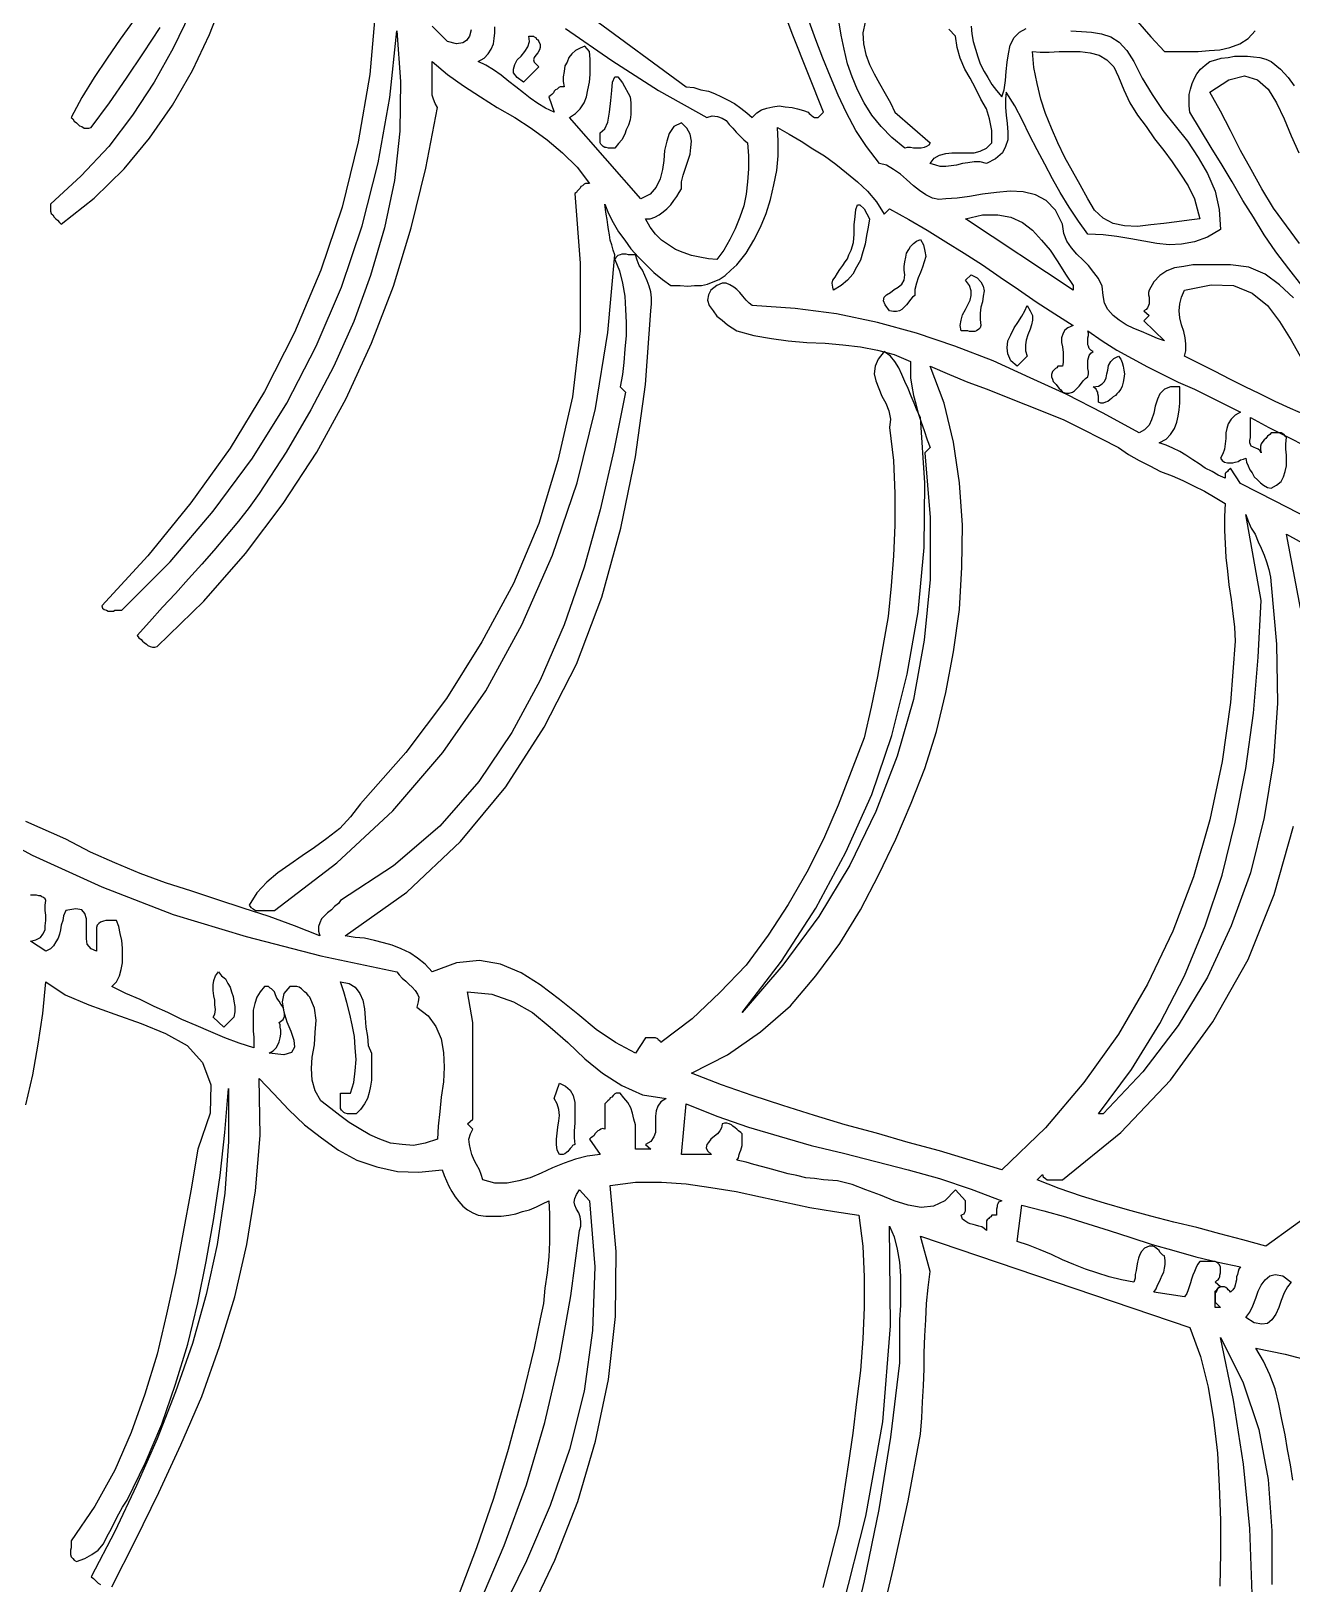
# Model space of a CAD drawing. Extents: x 0.06 to 7.13, y 0.03 to 9.11.
# Drawn here: x 0.941 to 2.583, y 3.659 to 5.681 of the extents above; entities that cross this region are included whole.
import ezdxf

# ---------------------------------------------------------------- set-up
doc = ezdxf.new("R2010")
doc.units = 0
doc.layers.add('1', color=7, linetype='Continuous')

msp = doc.modelspace()

# ---------------------------------------------------------------- linework, layer by layer
for points in [[(1.671, 5.699), (1.794, 5.609), (1.804, 5.608), (1.813, 5.605), (1.823, 5.603), (1.831, 5.6), (1.84, 5.596), (1.848, 5.592), (1.857, 5.587), (1.865, 5.581), (1.873, 5.575), (1.88, 5.569), (1.886, 5.575), (1.892, 5.579), (1.899, 5.581), (1.907, 5.583), (1.915, 5.584), (1.923, 5.583), (1.932, 5.582), (1.939, 5.58), (1.947, 5.578), (1.953, 5.576), (1.954, 5.574), (1.956, 5.573), (1.957, 5.572), (1.959, 5.57), (1.961, 5.569), (1.962, 5.569), (1.964, 5.569), (1.966, 5.569), (1.973, 5.576), (1.933, 5.676), (1.895, 5.777)], [(2.027, 5.693), (2.024, 5.679), (2.025, 5.665), (2.028, 5.651), (2.033, 5.638), (2.039, 5.626), (2.046, 5.613), (2.053, 5.6), (2.06, 5.588), (2.066, 5.576), (2.112, 5.536), (2.11, 5.533), (2.107, 5.531), (2.104, 5.53), (2.1, 5.529), (2.097, 5.529), (2.093, 5.529), (2.09, 5.529), (2.086, 5.53), (2.082, 5.53), (2.079, 5.529), (2.062, 5.543), (2.048, 5.557), (2.036, 5.572), (2.026, 5.588), (2.017, 5.605), (2.01, 5.622), (2.004, 5.639), (2, 5.658), (1.996, 5.676), (1.993, 5.695)], [(2.295, 5.682), (2.309, 5.681), (2.322, 5.68), (2.335, 5.678), (2.347, 5.674), (2.358, 5.667), (2.368, 5.656), (2.377, 5.642), (2.388, 5.62), (2.401, 5.599), (2.415, 5.578), (2.431, 5.558), (2.447, 5.538), (2.461, 5.517), (2.473, 5.496), (2.483, 5.473), (2.488, 5.449), (2.49, 5.423), (2.473, 5.413), (2.456, 5.407), (2.439, 5.404), (2.423, 5.403), (2.407, 5.405), (2.39, 5.408), (2.373, 5.411), (2.355, 5.414), (2.337, 5.416), (2.317, 5.417), (2.305, 5.434), (2.293, 5.452), (2.281, 5.471), (2.271, 5.489), (2.261, 5.508), (2.251, 5.527), (2.241, 5.546), (2.232, 5.565), (2.222, 5.584), (2.211, 5.602), (2.21, 5.593), (2.21, 5.582), (2.211, 5.572), (2.212, 5.561), (2.213, 5.55), (2.213, 5.54), (2.21, 5.531), (2.206, 5.523), (2.197, 5.515), (2.185, 5.509), (2.177, 5.511), (2.169, 5.511), (2.161, 5.51), (2.154, 5.509), (2.146, 5.507), (2.139, 5.506), (2.132, 5.505), (2.125, 5.505), (2.119, 5.507), (2.112, 5.509), (2.117, 5.516), (2.124, 5.52), (2.132, 5.522), (2.14, 5.523), (2.15, 5.523), (2.159, 5.523), (2.169, 5.523), (2.177, 5.525), (2.185, 5.529), (2.192, 5.536), (2.192, 5.552), (2.189, 5.567), (2.185, 5.58), (2.178, 5.593), (2.171, 5.607), (2.164, 5.62), (2.157, 5.632), (2.151, 5.646), (2.147, 5.66), (2.145, 5.675), (2.136, 5.684)], [(2.165, 5.688), (2.166, 5.678), (2.168, 5.668), (2.171, 5.658), (2.174, 5.648), (2.177, 5.639), (2.182, 5.629), (2.187, 5.621), (2.192, 5.612), (2.198, 5.604), (2.205, 5.596), (2.208, 5.605), (2.21, 5.617), (2.211, 5.629), (2.212, 5.641), (2.214, 5.652), (2.216, 5.663), (2.221, 5.673), (2.228, 5.68), (2.237, 5.685)], [(1.602, 5.668), (1.604, 5.664), (1.604, 5.66), (1.603, 5.657), (1.601, 5.653), (1.598, 5.65), (1.596, 5.647), (1.595, 5.644), (1.596, 5.641), (1.598, 5.639), (1.602, 5.635), (1.582, 5.615), (1.574, 5.621), (1.569, 5.627), (1.569, 5.632), (1.571, 5.638), (1.574, 5.644), (1.579, 5.649), (1.584, 5.655), (1.588, 5.661), (1.59, 5.668), (1.589, 5.675), (1.591, 5.675), (1.593, 5.675), (1.595, 5.675), (1.596, 5.674), (1.598, 5.673), (1.599, 5.671), (1.601, 5.67), (1.602, 5.668)], [(2.596, 5.35), (2.579, 5.372), (2.562, 5.394), (2.547, 5.416), (2.533, 5.439), (2.519, 5.461), (2.505, 5.485), (2.492, 5.507), (2.478, 5.53), (2.464, 5.553), (2.45, 5.576), (2.449, 5.584), (2.449, 5.591), (2.449, 5.599), (2.451, 5.606), (2.453, 5.613), (2.456, 5.62), (2.459, 5.626), (2.464, 5.632), (2.47, 5.637), (2.476, 5.642), (2.484, 5.644), (2.491, 5.646), (2.5, 5.647), (2.508, 5.649), (2.516, 5.649), (2.525, 5.649), (2.533, 5.648), (2.541, 5.647), (2.549, 5.645), (2.556, 5.642), (2.568, 5.632), (2.578, 5.621), (2.586, 5.61)], [(1.721, 5.596), (1.722, 5.588), (1.722, 5.58), (1.722, 5.573), (1.721, 5.566), (1.719, 5.559), (1.716, 5.553), (1.714, 5.547), (1.71, 5.54), (1.706, 5.535), (1.701, 5.529), (1.699, 5.529), (1.696, 5.529), (1.693, 5.529), (1.69, 5.53), (1.688, 5.53), (1.686, 5.531), (1.685, 5.532), (1.683, 5.534), (1.682, 5.536), (1.682, 5.549), (1.688, 5.554), (1.692, 5.563), (1.694, 5.576), (1.696, 5.591), (1.697, 5.604), (1.698, 5.615), (1.701, 5.622), (1.705, 5.622), (1.711, 5.614), (1.721, 5.596)], [(2.033, 5.437), (2.031, 5.426), (2.029, 5.415), (2.027, 5.404), (2.024, 5.394), (2.021, 5.383), (2.016, 5.374), (2.011, 5.365), (2.004, 5.357), (1.996, 5.35), (1.986, 5.344), (1.985, 5.348), (1.984, 5.353), (1.985, 5.357), (1.988, 5.361), (1.991, 5.366), (1.994, 5.371), (1.998, 5.376), (2.001, 5.381), (2.004, 5.385), (2.006, 5.39), (2.009, 5.396), (2.012, 5.406), (2.013, 5.417), (2.013, 5.429), (2.014, 5.44), (2.015, 5.449), (2.017, 5.455), (2.02, 5.455), (2.026, 5.45), (2.033, 5.437)], [(2.092, 5.337), (2.089, 5.335), (2.086, 5.332), (2.084, 5.329), (2.081, 5.325), (2.078, 5.322), (2.075, 5.319), (2.072, 5.317), (2.068, 5.316), (2.064, 5.316), (2.059, 5.317), (2.053, 5.325), (2.051, 5.33), (2.052, 5.335), (2.055, 5.338), (2.06, 5.341), (2.065, 5.345), (2.07, 5.348), (2.075, 5.352), (2.078, 5.357), (2.079, 5.364), (2.078, 5.37), (2.078, 5.375), (2.079, 5.381), (2.08, 5.387), (2.081, 5.392), (2.084, 5.397), (2.086, 5.401), (2.09, 5.405), (2.094, 5.408), (2.099, 5.41), (2.103, 5.403), (2.105, 5.395), (2.106, 5.388), (2.104, 5.381), (2.102, 5.374), (2.099, 5.367), (2.096, 5.36), (2.094, 5.353), (2.092, 5.345), (2.092, 5.337)], [(2.178, 5.298), (2.177, 5.295), (2.175, 5.293), (2.172, 5.291), (2.17, 5.29), (2.167, 5.29), (2.163, 5.29), (2.161, 5.291), (2.158, 5.291), (2.155, 5.291), (2.152, 5.291), (2.151, 5.298), (2.152, 5.305), (2.154, 5.312), (2.158, 5.319), (2.161, 5.325), (2.164, 5.331), (2.165, 5.337), (2.165, 5.343), (2.163, 5.35), (2.158, 5.357), (2.165, 5.364), (2.173, 5.36), (2.178, 5.355), (2.181, 5.349), (2.182, 5.343), (2.181, 5.336), (2.18, 5.329), (2.178, 5.322), (2.177, 5.314), (2.177, 5.306), (2.178, 5.298)], [(2.238, 5.258), (2.225, 5.245), (2.217, 5.252), (2.213, 5.261), (2.212, 5.269), (2.213, 5.278), (2.217, 5.286), (2.221, 5.295), (2.226, 5.302), (2.231, 5.31), (2.235, 5.317), (2.238, 5.324), (2.242, 5.317), (2.245, 5.311), (2.245, 5.305), (2.244, 5.299), (2.242, 5.293), (2.239, 5.286), (2.237, 5.279), (2.236, 5.273), (2.236, 5.265), (2.238, 5.258)], [(2.357, 5.211), (2.355, 5.209), (2.353, 5.207), (2.35, 5.205), (2.348, 5.203), (2.346, 5.201), (2.343, 5.199), (2.34, 5.198), (2.337, 5.197), (2.334, 5.197), (2.331, 5.198), (2.331, 5.201), (2.331, 5.204), (2.331, 5.206), (2.33, 5.209), (2.33, 5.211), (2.329, 5.213), (2.328, 5.215), (2.326, 5.217), (2.324, 5.218), (2.331, 5.219), (2.336, 5.222), (2.339, 5.225), (2.341, 5.23), (2.342, 5.235), (2.343, 5.24), (2.344, 5.246), (2.347, 5.251), (2.351, 5.255), (2.357, 5.258), (2.36, 5.254), (2.362, 5.25), (2.363, 5.245), (2.364, 5.24), (2.365, 5.235), (2.364, 5.229), (2.363, 5.224), (2.362, 5.219), (2.36, 5.215), (2.357, 5.211)], [(1.205, 4.397), (1.192, 4.384), (1.178, 4.397), (1.18, 4.401), (1.181, 4.407), (1.18, 4.413), (1.18, 4.419), (1.179, 4.425), (1.178, 4.432), (1.178, 4.439), (1.179, 4.445), (1.181, 4.451), (1.185, 4.456), (1.189, 4.451), (1.194, 4.447), (1.197, 4.441), (1.2, 4.436), (1.202, 4.43), (1.204, 4.424), (1.205, 4.418), (1.206, 4.411), (1.206, 4.404), (1.205, 4.397)], [(1.384, 4.35), (1.384, 4.342), (1.384, 4.333), (1.384, 4.324), (1.384, 4.315), (1.383, 4.307), (1.381, 4.299), (1.379, 4.291), (1.375, 4.284), (1.37, 4.277), (1.364, 4.271), (1.361, 4.271), (1.358, 4.271), (1.355, 4.271), (1.353, 4.271), (1.35, 4.272), (1.348, 4.273), (1.347, 4.274), (1.345, 4.276), (1.344, 4.278), (1.344, 4.298), (1.357, 4.298), (1.361, 4.312), (1.363, 4.327), (1.364, 4.342), (1.363, 4.357), (1.362, 4.372), (1.359, 4.387), (1.356, 4.401), (1.352, 4.416), (1.348, 4.43), (1.344, 4.443), (1.355, 4.441), (1.363, 4.436), (1.369, 4.428), (1.373, 4.419), (1.375, 4.408), (1.376, 4.396), (1.377, 4.384), (1.379, 4.372), (1.38, 4.36), (1.384, 4.35)], [(1.649, 4.231), (1.646, 4.23), (1.645, 4.228), (1.643, 4.226), (1.641, 4.224), (1.64, 4.222), (1.638, 4.221), (1.636, 4.219), (1.634, 4.218), (1.632, 4.218), (1.629, 4.218), (1.626, 4.224), (1.625, 4.231), (1.625, 4.238), (1.626, 4.246), (1.627, 4.254), (1.628, 4.262), (1.629, 4.269), (1.628, 4.277), (1.626, 4.284), (1.622, 4.291), (1.629, 4.311), (1.637, 4.307), (1.643, 4.302), (1.647, 4.295), (1.649, 4.286), (1.649, 4.278), (1.649, 4.268), (1.649, 4.259), (1.648, 4.249), (1.648, 4.24), (1.649, 4.231)]]:
    msp.add_lwpolyline(points)
at = {"layer": '1'}
for points in [[(1.148, 5.705), (1.126, 5.659), (1.101, 5.615), (1.073, 5.572), (1.042, 5.531), (1.006, 5.493), (0.966, 5.456), (0.966, 5.453), (0.966, 5.45), (0.966, 5.447), (0.967, 5.444), (0.969, 5.442), (0.971, 5.439), (0.973, 5.437), (0.975, 5.435), (0.978, 5.432), (0.98, 5.43), (1.023, 5.464), (1.062, 5.502), (1.095, 5.542), (1.125, 5.585), (1.151, 5.63), (1.173, 5.677), (1.192, 5.725)], [(1.39, 5.715), (1.382, 5.625), (1.367, 5.537), (1.346, 5.452), (1.318, 5.37), (1.284, 5.289), (1.245, 5.212), (1.2, 5.138), (1.149, 5.067), (1.093, 4.998), (1.033, 4.933), (1.034, 4.93), (1.036, 4.928), (1.039, 4.927), (1.041, 4.926), (1.044, 4.926), (1.048, 4.926), (1.05, 4.927), (1.053, 4.927), (1.056, 4.927), (1.059, 4.927), (1.122, 4.99), (1.178, 5.056), (1.229, 5.125), (1.274, 5.197), (1.312, 5.271), (1.345, 5.348), (1.372, 5.428), (1.393, 5.51), (1.408, 5.595), (1.417, 5.682), (1.422, 5.616), (1.421, 5.551), (1.414, 5.487), (1.401, 5.425), (1.383, 5.363), (1.361, 5.303), (1.335, 5.245), (1.305, 5.188), (1.273, 5.133), (1.238, 5.079), (1.225, 5.061), (1.211, 5.043), (1.195, 5.024), (1.179, 5.005), (1.163, 4.987), (1.146, 4.968), (1.129, 4.949), (1.112, 4.931), (1.095, 4.912), (1.079, 4.894), (1.081, 4.891), (1.084, 4.889), (1.086, 4.887), (1.088, 4.885), (1.091, 4.883), (1.093, 4.881), (1.096, 4.88), (1.099, 4.879), (1.102, 4.879), (1.105, 4.88), (1.166, 4.939), (1.22, 5.001), (1.269, 5.066), (1.313, 5.133), (1.351, 5.203), (1.384, 5.275), (1.413, 5.349), (1.436, 5.425), (1.455, 5.503), (1.47, 5.582), (1.467, 5.587), (1.465, 5.593), (1.463, 5.598), (1.463, 5.604), (1.463, 5.61), (1.463, 5.617), (1.463, 5.623), (1.463, 5.629), (1.463, 5.636), (1.463, 5.642), (1.483, 5.625), (1.504, 5.61), (1.526, 5.596), (1.548, 5.582), (1.571, 5.569), (1.592, 5.555), (1.613, 5.54), (1.633, 5.523), (1.652, 5.504), (1.668, 5.483), (1.665, 5.483), (1.663, 5.483), (1.661, 5.482), (1.659, 5.48), (1.657, 5.479), (1.656, 5.477), (1.654, 5.475), (1.652, 5.473), (1.651, 5.471), (1.649, 5.47), (1.656, 5.379), (1.656, 5.291), (1.646, 5.205), (1.627, 5.122), (1.602, 5.04), (1.569, 4.962), (1.528, 4.886), (1.482, 4.812), (1.429, 4.742), (1.37, 4.675), (1.357, 4.658), (1.343, 4.643), (1.326, 4.63), (1.31, 4.618), (1.294, 4.607), (1.278, 4.596), (1.262, 4.585), (1.248, 4.573), (1.235, 4.559), (1.225, 4.543), (1.227, 4.54), (1.23, 4.538), (1.233, 4.536), (1.236, 4.536), (1.24, 4.536), (1.243, 4.536), (1.247, 4.536), (1.251, 4.536), (1.254, 4.536), (1.258, 4.536), (1.339, 4.598), (1.412, 4.666), (1.477, 4.742), (1.533, 4.822), (1.58, 4.908), (1.62, 4.999), (1.652, 5.093), (1.676, 5.19), (1.692, 5.289), (1.701, 5.39), (1.699, 5.396), (1.697, 5.403), (1.695, 5.409), (1.694, 5.416), (1.693, 5.423), (1.692, 5.429), (1.691, 5.436), (1.69, 5.443), (1.689, 5.449), (1.688, 5.456), (1.693, 5.444), (1.699, 5.432), (1.706, 5.42), (1.714, 5.409), (1.722, 5.398), (1.732, 5.387), (1.742, 5.377), (1.752, 5.367), (1.763, 5.358), (1.774, 5.35), (1.786, 5.35), (1.796, 5.349), (1.805, 5.35), (1.814, 5.35), (1.822, 5.352), (1.829, 5.355), (1.837, 5.358), (1.845, 5.363), (1.852, 5.37), (1.86, 5.377), (1.872, 5.392), (1.882, 5.409), (1.891, 5.426), (1.898, 5.444), (1.904, 5.462), (1.908, 5.481), (1.912, 5.5), (1.914, 5.519), (1.914, 5.538), (1.913, 5.556), (1.928, 5.547), (1.944, 5.538), (1.959, 5.528), (1.974, 5.519), (1.989, 5.508), (2.003, 5.497), (2.017, 5.485), (2.03, 5.473), (2.042, 5.459), (2.052, 5.443), (2.059, 5.45), (2.084, 5.436), (2.108, 5.422), (2.132, 5.407), (2.156, 5.392), (2.18, 5.377), (2.203, 5.361), (2.227, 5.345), (2.25, 5.329), (2.274, 5.313), (2.298, 5.298), (2.291, 5.295), (2.287, 5.292), (2.285, 5.288), (2.283, 5.282), (2.283, 5.276), (2.284, 5.27), (2.285, 5.263), (2.285, 5.257), (2.285, 5.25), (2.284, 5.245), (2.282, 5.245), (2.28, 5.245), (2.278, 5.245), (2.277, 5.243), (2.275, 5.242), (2.274, 5.241), (2.272, 5.239), (2.271, 5.238), (2.27, 5.234), (2.27, 5.231), (2.271, 5.228), (2.272, 5.225), (2.274, 5.223), (2.276, 5.221), (2.278, 5.218), (2.28, 5.216), (2.282, 5.214), (2.284, 5.211), (2.289, 5.21), (2.293, 5.21), (2.297, 5.211), (2.3, 5.213), (2.303, 5.216), (2.306, 5.219), (2.309, 5.223), (2.311, 5.226), (2.314, 5.229), (2.317, 5.231), (2.318, 5.235), (2.318, 5.238), (2.317, 5.242), (2.317, 5.246), (2.317, 5.25), (2.317, 5.253), (2.318, 5.256), (2.319, 5.259), (2.321, 5.262), (2.324, 5.264), (2.321, 5.266), (2.319, 5.268), (2.318, 5.271), (2.317, 5.273), (2.317, 5.276), (2.317, 5.279), (2.317, 5.282), (2.318, 5.285), (2.318, 5.288), (2.317, 5.291), (2.336, 5.278), (2.355, 5.266), (2.375, 5.255), (2.395, 5.244), (2.415, 5.234), (2.435, 5.224), (2.456, 5.215), (2.476, 5.205), (2.496, 5.195), (2.516, 5.185), (2.509, 5.181), (2.504, 5.176), (2.5, 5.17), (2.498, 5.164), (2.497, 5.158), (2.497, 5.151), (2.496, 5.144), (2.495, 5.137), (2.493, 5.131), (2.49, 5.125), (2.492, 5.122), (2.495, 5.12), (2.499, 5.119), (2.502, 5.119), (2.506, 5.119), (2.509, 5.12), (2.513, 5.121), (2.516, 5.123), (2.52, 5.124), (2.523, 5.125), (2.524, 5.12), (2.526, 5.115), (2.528, 5.11), (2.531, 5.106), (2.534, 5.101), (2.538, 5.097), (2.542, 5.093), (2.546, 5.09), (2.551, 5.087), (2.556, 5.086), (2.563, 5.09), (2.569, 5.095), (2.572, 5.101), (2.574, 5.108), (2.576, 5.115), (2.576, 5.122), (2.576, 5.129), (2.575, 5.137), (2.575, 5.144), (2.576, 5.152), (2.574, 5.154), (2.573, 5.156), (2.571, 5.157), (2.569, 5.158), (2.567, 5.158), (2.564, 5.158), (2.562, 5.158), (2.559, 5.158), (2.556, 5.158), (2.554, 5.156), (2.551, 5.154), (2.549, 5.151), (2.547, 5.149), (2.545, 5.147), (2.543, 5.144), (2.542, 5.141), (2.542, 5.139), (2.542, 5.136), (2.543, 5.132), (2.541, 5.135), (2.539, 5.137), (2.536, 5.138), (2.534, 5.139), (2.532, 5.14), (2.53, 5.141), (2.529, 5.143), (2.528, 5.145), (2.528, 5.148), (2.529, 5.152), (2.529, 5.178), (2.553, 5.165), (2.577, 5.153), (2.601, 5.141)], [(1.075, 5.696), (1.057, 5.671), (1.04, 5.646), (1.023, 5.621), (1.007, 5.595), (0.993, 5.569), (0.995, 5.567), (0.997, 5.564), (1, 5.562), (1.002, 5.56), (1.004, 5.558), (1.007, 5.557), (1.01, 5.555), (1.013, 5.555), (1.016, 5.555), (1.019, 5.556), (1.043, 5.588), (1.065, 5.62), (1.087, 5.653), (1.109, 5.686)], [(1.514, 5.683), (1.512, 5.675), (1.508, 5.669), (1.503, 5.666), (1.495, 5.665), (1.483, 5.668), (1.463, 5.688)], [(1.637, 5.685), (1.697, 5.643), (1.758, 5.604), (1.821, 5.569), (1.828, 5.571), (1.835, 5.57), (1.841, 5.568), (1.846, 5.565), (1.85, 5.56), (1.855, 5.555), (1.859, 5.55), (1.864, 5.545), (1.869, 5.54), (1.874, 5.536), (1.875, 5.519), (1.875, 5.502), (1.874, 5.485), (1.872, 5.469), (1.869, 5.454), (1.864, 5.439), (1.858, 5.424), (1.851, 5.41), (1.843, 5.396), (1.834, 5.384), (1.823, 5.385), (1.812, 5.387), (1.801, 5.389), (1.79, 5.393), (1.78, 5.397), (1.771, 5.403), (1.762, 5.409), (1.754, 5.417), (1.747, 5.426), (1.741, 5.437), (1.747, 5.437), (1.753, 5.439), (1.759, 5.442), (1.764, 5.446), (1.769, 5.45), (1.774, 5.455), (1.778, 5.461), (1.782, 5.466), (1.785, 5.471), (1.788, 5.476), (1.788, 5.485), (1.79, 5.494), (1.793, 5.503), (1.796, 5.512), (1.799, 5.521), (1.8, 5.53), (1.801, 5.538), (1.799, 5.547), (1.795, 5.555), (1.788, 5.562), (1.778, 5.557), (1.772, 5.548), (1.769, 5.538), (1.766, 5.526), (1.765, 5.513), (1.763, 5.501), (1.76, 5.489), (1.755, 5.478), (1.747, 5.469), (1.735, 5.463), (1.642, 5.569), (1.65, 5.574), (1.656, 5.58), (1.661, 5.588), (1.664, 5.596), (1.666, 5.605), (1.668, 5.615), (1.669, 5.625), (1.669, 5.635), (1.669, 5.645), (1.668, 5.655), (1.662, 5.662), (1.656, 5.659), (1.65, 5.656), (1.645, 5.652), (1.641, 5.647), (1.639, 5.641), (1.636, 5.636), (1.635, 5.629), (1.634, 5.622), (1.634, 5.616), (1.635, 5.609), (1.632, 5.609), (1.63, 5.609), (1.628, 5.608), (1.626, 5.606), (1.624, 5.605), (1.622, 5.603), (1.621, 5.601), (1.619, 5.599), (1.617, 5.597), (1.615, 5.596), (1.622, 5.576), (1.611, 5.581), (1.601, 5.587), (1.591, 5.594), (1.582, 5.601), (1.572, 5.609), (1.563, 5.616), (1.553, 5.624), (1.543, 5.631), (1.533, 5.637), (1.523, 5.642), (1.531, 5.646), (1.536, 5.652), (1.54, 5.658), (1.543, 5.665), (1.544, 5.672), (1.545, 5.679), (1.545, 5.687)], [(2.585, 5.334), (2.567, 5.351), (2.548, 5.365), (2.527, 5.374), (2.503, 5.377), (2.491, 5.377), (2.478, 5.377), (2.466, 5.377), (2.454, 5.377), (2.442, 5.375), (2.43, 5.373), (2.42, 5.369), (2.411, 5.363), (2.403, 5.355), (2.397, 5.344), (2.396, 5.341), (2.396, 5.338), (2.397, 5.335), (2.397, 5.332), (2.397, 5.329), (2.397, 5.326), (2.396, 5.324), (2.395, 5.321), (2.393, 5.319), (2.39, 5.317), (2.397, 5.311), (2.39, 5.304), (2.417, 5.278), (2.408, 5.281), (2.397, 5.286), (2.387, 5.29), (2.377, 5.294), (2.367, 5.299), (2.358, 5.305), (2.35, 5.311), (2.343, 5.319), (2.339, 5.327), (2.337, 5.337), (2.336, 5.349), (2.331, 5.359), (2.325, 5.367), (2.318, 5.376), (2.311, 5.383), (2.303, 5.391), (2.296, 5.399), (2.29, 5.408), (2.286, 5.418), (2.284, 5.43), (2.275, 5.448), (2.263, 5.461), (2.249, 5.468), (2.233, 5.472), (2.216, 5.473), (2.198, 5.471), (2.18, 5.469), (2.163, 5.466), (2.147, 5.464), (2.132, 5.463), (2.123, 5.462), (2.115, 5.464), (2.106, 5.468), (2.098, 5.474), (2.09, 5.48), (2.081, 5.488), (2.073, 5.495), (2.064, 5.501), (2.055, 5.507), (2.046, 5.509), (2.029, 5.531), (2.015, 5.552), (2.003, 5.575), (1.992, 5.598), (1.982, 5.622), (1.972, 5.646), (1.963, 5.67), (1.954, 5.694)], [(2.382, 5.694), (2.399, 5.674), (2.417, 5.655), (2.431, 5.655), (2.446, 5.655), (2.461, 5.655), (2.475, 5.656), (2.489, 5.657), (2.502, 5.66), (2.515, 5.665), (2.526, 5.672), (2.535, 5.682)], [(2.456, 5.463), (2.463, 5.437), (2.449, 5.435), (2.433, 5.433), (2.416, 5.431), (2.399, 5.429), (2.382, 5.427), (2.365, 5.428), (2.35, 5.431), (2.337, 5.438), (2.326, 5.448), (2.317, 5.463), (2.307, 5.481), (2.297, 5.499), (2.287, 5.517), (2.278, 5.536), (2.27, 5.555), (2.262, 5.574), (2.256, 5.593), (2.251, 5.613), (2.247, 5.634), (2.245, 5.655), (2.255, 5.654), (2.267, 5.654), (2.28, 5.655), (2.293, 5.655), (2.307, 5.655), (2.32, 5.653), (2.332, 5.65), (2.342, 5.644), (2.351, 5.635), (2.357, 5.622), (2.364, 5.605), (2.372, 5.588), (2.382, 5.572), (2.393, 5.557), (2.404, 5.541), (2.416, 5.526), (2.427, 5.511), (2.438, 5.495), (2.448, 5.48), (2.456, 5.463)], [(2.593, 5.405), (2.576, 5.428), (2.559, 5.451), (2.544, 5.476), (2.53, 5.501), (2.516, 5.526), (2.503, 5.552), (2.49, 5.577), (2.476, 5.602), (2.501, 5.618), (2.521, 5.623), (2.538, 5.618), (2.552, 5.606), (2.563, 5.588), (2.573, 5.567), (2.582, 5.545), (2.592, 5.523)], [(2.298, 5.35), (2.298, 5.344), (2.158, 5.437), (2.18, 5.442), (2.2, 5.442), (2.217, 5.439), (2.232, 5.432), (2.245, 5.422), (2.257, 5.409), (2.268, 5.396), (2.278, 5.381), (2.288, 5.365), (2.298, 5.35)], [(2.606, 5.046), (2.561, 5.069), (2.516, 5.092), (2.503, 5.112), (2.502, 5.111), (2.5, 5.109), (2.499, 5.108), (2.497, 5.106), (2.496, 5.105), (2.496, 5.103), (2.496, 5.101), (2.496, 5.099), (2.487, 5.103), (2.479, 5.108), (2.47, 5.112), (2.462, 5.118), (2.454, 5.123), (2.445, 5.129), (2.437, 5.134), (2.428, 5.138), (2.419, 5.142), (2.41, 5.145), (2.419, 5.15), (2.425, 5.156), (2.43, 5.164), (2.433, 5.172), (2.435, 5.18), (2.436, 5.188), (2.437, 5.197), (2.437, 5.204), (2.437, 5.212), (2.437, 5.218), (2.425, 5.218), (2.417, 5.215), (2.411, 5.209), (2.408, 5.202), (2.405, 5.193), (2.403, 5.184), (2.4, 5.175), (2.397, 5.168), (2.391, 5.162), (2.384, 5.158), (2.337, 5.184), (2.29, 5.208), (2.242, 5.23), (2.194, 5.252), (2.144, 5.271), (2.094, 5.288), (2.043, 5.302), (1.99, 5.313), (1.936, 5.32), (1.88, 5.324), (1.876, 5.327), (1.872, 5.331), (1.868, 5.336), (1.864, 5.341), (1.86, 5.345), (1.856, 5.348), (1.851, 5.351), (1.846, 5.353), (1.841, 5.353), (1.834, 5.35), (1.826, 5.344), (1.823, 5.338), (1.822, 5.331), (1.824, 5.324), (1.829, 5.317), (1.834, 5.31), (1.841, 5.305), (1.848, 5.299), (1.854, 5.295), (1.86, 5.291), (1.882, 5.285), (1.905, 5.281), (1.927, 5.278), (1.951, 5.276), (1.975, 5.275), (1.998, 5.273), (2.021, 5.27), (2.043, 5.266), (2.065, 5.26), (2.086, 5.251), (2.086, 5.241), (2.086, 5.23), (2.088, 5.219), (2.09, 5.207), (2.093, 5.196), (2.096, 5.184), (2.1, 5.172), (2.104, 5.161), (2.108, 5.149), (2.112, 5.139), (2.105, 5.132), (2.112, 5.048), (2.112, 4.967), (2.104, 4.888), (2.09, 4.811), (2.069, 4.737), (2.041, 4.665), (2.007, 4.595), (1.967, 4.528), (1.92, 4.465), (1.867, 4.403), (1.918, 4.47), (1.963, 4.539), (2.002, 4.612), (2.036, 4.687), (2.062, 4.764), (2.082, 4.844), (2.096, 4.925), (2.104, 5.009), (2.105, 5.093), (2.099, 5.178), (2.095, 5.187), (2.091, 5.197), (2.087, 5.206), (2.083, 5.216), (2.079, 5.225), (2.075, 5.234), (2.071, 5.243), (2.066, 5.251), (2.06, 5.258), (2.052, 5.264), (2.044, 5.254), (2.04, 5.245), (2.039, 5.235), (2.041, 5.226), (2.045, 5.216), (2.049, 5.206), (2.054, 5.197), (2.058, 5.187), (2.06, 5.176), (2.059, 5.165), (2.064, 5.122), (2.066, 5.079), (2.066, 5.038), (2.064, 4.998), (2.061, 4.959), (2.057, 4.919), (2.05, 4.88), (2.043, 4.841), (2.035, 4.801), (2.026, 4.761), (2.009, 4.717), (1.992, 4.673), (1.973, 4.629), (1.951, 4.586), (1.927, 4.544), (1.901, 4.504), (1.872, 4.465), (1.838, 4.429), (1.802, 4.395), (1.761, 4.364), (1.76, 4.366), (1.758, 4.367), (1.757, 4.369), (1.754, 4.37), (1.752, 4.37), (1.75, 4.37), (1.747, 4.37), (1.744, 4.37), (1.741, 4.37), (1.728, 4.35), (1.702, 4.364), (1.677, 4.381), (1.653, 4.401), (1.629, 4.42), (1.604, 4.439), (1.579, 4.455), (1.552, 4.466), (1.525, 4.471), (1.495, 4.468), (1.463, 4.456), (1.454, 4.466), (1.444, 4.474), (1.434, 4.481), (1.423, 4.486), (1.411, 4.491), (1.4, 4.494), (1.388, 4.497), (1.375, 4.5), (1.363, 4.501), (1.35, 4.503), (1.43, 4.56), (1.5, 4.626), (1.559, 4.697), (1.609, 4.775), (1.651, 4.857), (1.684, 4.944), (1.709, 5.034), (1.728, 5.127), (1.741, 5.221), (1.748, 5.317), (1.749, 5.326), (1.749, 5.334), (1.748, 5.342), (1.746, 5.349), (1.743, 5.356), (1.74, 5.363), (1.737, 5.37), (1.733, 5.376), (1.73, 5.383), (1.728, 5.39), (1.725, 5.39), (1.722, 5.39), (1.719, 5.39), (1.716, 5.391), (1.713, 5.391), (1.71, 5.391), (1.708, 5.39), (1.705, 5.389), (1.703, 5.387), (1.701, 5.384), (1.707, 5.369), (1.711, 5.353), (1.714, 5.336), (1.715, 5.319), (1.716, 5.302), (1.716, 5.285), (1.714, 5.267), (1.713, 5.25), (1.711, 5.234), (1.708, 5.218), (1.715, 5.211), (1.7, 5.135), (1.682, 5.058), (1.661, 4.983), (1.635, 4.908), (1.604, 4.836), (1.567, 4.768), (1.524, 4.704), (1.473, 4.646), (1.413, 4.594), (1.344, 4.549), (1.341, 4.545), (1.336, 4.541), (1.332, 4.537), (1.327, 4.533), (1.323, 4.529), (1.319, 4.525), (1.317, 4.52), (1.315, 4.515), (1.315, 4.509), (1.317, 4.503), (1.284, 4.516), (1.251, 4.528), (1.217, 4.539), (1.184, 4.55), (1.15, 4.561), (1.116, 4.572), (1.083, 4.584), (1.05, 4.598), (1.018, 4.612), (0.986, 4.629), (0.934, 4.652)], [(2.601, 5.181), (2.581, 5.19), (2.561, 5.199), (2.541, 5.209), (2.522, 5.218), (2.502, 5.228), (2.483, 5.238), (2.463, 5.248), (2.443, 5.258), (2.445, 5.265), (2.445, 5.274), (2.444, 5.282), (2.442, 5.29), (2.439, 5.299), (2.437, 5.308), (2.436, 5.317), (2.437, 5.326), (2.439, 5.335), (2.443, 5.344), (2.478, 5.351), (2.507, 5.35), (2.531, 5.34), (2.551, 5.324), (2.567, 5.303), (2.582, 5.279), (2.596, 5.254)], [(2.357, 5.139), (2.37, 5.13), (2.384, 5.122), (2.398, 5.115), (2.412, 5.108), (2.427, 5.102), (2.441, 5.096), (2.455, 5.089), (2.469, 5.082), (2.483, 5.074), (2.496, 5.066), (2.495, 5.049), (2.495, 5.031), (2.496, 5.014), (2.497, 4.996), (2.499, 4.978), (2.501, 4.96), (2.504, 4.941), (2.506, 4.923), (2.508, 4.905), (2.509, 4.887), (2.503, 4.807), (2.492, 4.73), (2.476, 4.654), (2.455, 4.58), (2.428, 4.509), (2.395, 4.44), (2.357, 4.375), (2.312, 4.312), (2.262, 4.253), (2.205, 4.198), (2.164, 4.211), (2.124, 4.223), (2.083, 4.234), (2.042, 4.246), (2.001, 4.257), (1.961, 4.269), (1.92, 4.282), (1.88, 4.295), (1.84, 4.309), (1.801, 4.324), (1.848, 4.348), (1.891, 4.378), (1.93, 4.412), (1.963, 4.451), (1.994, 4.493), (2.021, 4.537), (2.045, 4.583), (2.067, 4.629), (2.087, 4.676), (2.105, 4.721), (2.12, 4.769), (2.132, 4.82), (2.142, 4.873), (2.15, 4.928), (2.153, 4.983), (2.154, 5.038), (2.15, 5.093), (2.142, 5.146), (2.13, 5.197), (2.112, 5.245), (2.137, 5.234), (2.161, 5.224), (2.186, 5.215), (2.211, 5.205), (2.236, 5.195), (2.261, 5.185), (2.286, 5.175), (2.31, 5.163), (2.334, 5.151), (2.357, 5.139)], [(2.556, 4.96), (2.563, 4.883), (2.564, 4.806), (2.559, 4.731), (2.547, 4.657), (2.529, 4.585), (2.504, 4.516), (2.473, 4.449), (2.435, 4.386), (2.389, 4.326), (2.337, 4.271), (2.331, 4.271), (2.374, 4.329), (2.411, 4.389), (2.443, 4.451), (2.47, 4.516), (2.492, 4.582), (2.509, 4.651), (2.523, 4.721), (2.533, 4.793), (2.539, 4.866), (2.543, 4.94), (2.523, 5.052), (2.526, 5.043), (2.53, 5.034), (2.535, 5.026), (2.539, 5.016), (2.543, 5.008), (2.547, 4.999), (2.55, 4.99), (2.553, 4.98), (2.555, 4.97), (2.556, 4.96)], [(2.594, 4.93), (2.576, 5.026), (2.609, 5.008)], [(0.854, 4.656), (0.942, 4.608), (1.033, 4.567), (1.126, 4.531), (1.221, 4.502), (1.318, 4.477), (1.417, 4.456), (1.42, 4.452), (1.424, 4.448), (1.429, 4.444), (1.433, 4.44), (1.437, 4.436), (1.441, 4.432), (1.444, 4.427), (1.446, 4.423), (1.445, 4.417), (1.443, 4.41), (1.458, 4.399), (1.468, 4.385), (1.475, 4.369), (1.478, 4.351), (1.479, 4.332), (1.478, 4.313), (1.475, 4.293), (1.473, 4.274), (1.471, 4.255), (1.47, 4.238), (1.454, 4.233), (1.439, 4.23), (1.424, 4.231), (1.409, 4.233), (1.395, 4.238), (1.382, 4.244), (1.368, 4.252), (1.355, 4.26), (1.343, 4.269), (1.331, 4.278), (1.318, 4.288), (1.311, 4.301), (1.307, 4.315), (1.306, 4.33), (1.307, 4.345), (1.31, 4.361), (1.311, 4.377), (1.312, 4.393), (1.31, 4.409), (1.304, 4.423), (1.302, 4.425), (1.3, 4.428), (1.297, 4.43), (1.295, 4.432), (1.293, 4.434), (1.29, 4.436), (1.287, 4.437), (1.284, 4.437), (1.281, 4.437), (1.278, 4.437), (1.27, 4.428), (1.268, 4.417), (1.27, 4.404), (1.274, 4.391), (1.279, 4.379), (1.283, 4.367), (1.284, 4.358), (1.28, 4.351), (1.27, 4.348), (1.251, 4.35), (1.256, 4.353), (1.26, 4.357), (1.262, 4.361), (1.264, 4.365), (1.265, 4.37), (1.266, 4.375), (1.266, 4.38), (1.265, 4.384), (1.265, 4.387), (1.264, 4.39), (1.269, 4.394), (1.271, 4.398), (1.271, 4.402), (1.27, 4.406), (1.269, 4.41), (1.266, 4.414), (1.264, 4.418), (1.261, 4.422), (1.259, 4.426), (1.258, 4.43), (1.257, 4.431), (1.255, 4.433), (1.254, 4.434), (1.252, 4.435), (1.25, 4.437), (1.249, 4.437), (1.247, 4.437), (1.245, 4.437), (1.239, 4.43), (1.235, 4.423), (1.232, 4.415), (1.23, 4.406), (1.23, 4.397), (1.23, 4.388), (1.23, 4.379), (1.231, 4.371), (1.231, 4.364), (1.231, 4.357), (1.212, 4.363), (1.193, 4.37), (1.175, 4.378), (1.156, 4.386), (1.137, 4.394), (1.119, 4.403), (1.101, 4.411), (1.083, 4.42), (1.064, 4.428), (1.046, 4.437), (1.052, 4.443), (1.056, 4.451), (1.058, 4.459), (1.06, 4.468), (1.06, 4.478), (1.06, 4.487), (1.059, 4.497), (1.057, 4.506), (1.055, 4.515), (1.052, 4.523), (1.049, 4.523), (1.045, 4.523), (1.042, 4.523), (1.038, 4.523), (1.035, 4.522), (1.031, 4.521), (1.029, 4.519), (1.027, 4.517), (1.026, 4.514), (1.026, 4.509), (1.026, 4.483), (1.019, 4.486), (1.014, 4.492), (1.013, 4.499), (1.013, 4.508), (1.013, 4.517), (1.013, 4.525), (1.011, 4.532), (1.007, 4.537), (0.999, 4.538), (0.986, 4.536), (0.983, 4.529), (0.982, 4.523), (0.98, 4.517), (0.979, 4.511), (0.978, 4.505), (0.976, 4.5), (0.973, 4.495), (0.97, 4.49), (0.966, 4.486), (0.96, 4.483), (0.94, 4.496), (0.947, 4.498), (0.953, 4.501), (0.956, 4.505), (0.959, 4.511), (0.959, 4.516), (0.96, 4.523), (0.96, 4.53), (0.959, 4.536), (0.959, 4.543), (0.96, 4.549), (0.959, 4.551), (0.957, 4.553), (0.955, 4.554), (0.953, 4.555), (0.951, 4.555), (0.948, 4.556), (0.946, 4.556), (0.943, 4.556), (0.94, 4.556)], [(2.621, 4.151), (2.549, 4.099), (2.519, 4.107), (2.489, 4.115), (2.459, 4.123), (2.429, 4.13), (2.399, 4.138), (2.369, 4.146), (2.339, 4.155), (2.309, 4.164), (2.28, 4.174), (2.251, 4.185), (2.258, 4.192), (2.259, 4.189), (2.262, 4.187), (2.264, 4.185), (2.266, 4.185), (2.269, 4.185), (2.273, 4.185), (2.276, 4.185), (2.278, 4.185), (2.281, 4.185), (2.284, 4.185), (2.36, 4.247), (2.425, 4.315), (2.48, 4.391), (2.526, 4.472), (2.56, 4.557), (2.585, 4.646)], [(0.934, 4.283), (0.943, 4.322), (0.95, 4.362), (0.956, 4.402), (0.96, 4.443), (0.985, 4.426), (1.016, 4.413), (1.05, 4.401), (1.084, 4.389), (1.116, 4.376), (1.144, 4.36), (1.164, 4.338), (1.175, 4.309), (1.174, 4.272), (1.158, 4.225), (1.149, 4.171), (1.139, 4.117), (1.129, 4.063), (1.117, 4.01), (1.105, 3.958), (1.089, 3.906), (1.071, 3.856), (1.05, 3.807), (1.024, 3.76), (0.993, 3.715), (0.993, 3.712), (0.993, 3.709), (0.993, 3.706), (0.992, 3.703), (0.992, 3.7), (0.992, 3.697), (0.993, 3.694), (0.995, 3.692), (0.997, 3.69), (1, 3.688), (1.011, 3.692), (1.02, 3.697), (1.028, 3.703), (1.035, 3.711), (1.04, 3.721), (1.045, 3.73), (1.05, 3.74), (1.055, 3.75), (1.06, 3.759), (1.066, 3.768), (1.09, 3.817), (1.111, 3.867), (1.129, 3.919), (1.145, 3.971), (1.158, 4.025), (1.169, 4.079), (1.179, 4.135), (1.187, 4.191), (1.193, 4.247), (1.198, 4.304), (1.198, 4.235), (1.193, 4.168), (1.183, 4.101), (1.169, 4.036), (1.151, 3.972), (1.129, 3.909), (1.105, 3.848), (1.078, 3.787), (1.05, 3.727), (1.019, 3.668), (1.022, 3.666), (1.024, 3.664), (1.026, 3.662), (1.028, 3.66), (1.031, 3.658)], [(1.768, 4.291), (1.761, 4.287), (1.757, 4.281), (1.755, 4.275), (1.754, 4.268), (1.754, 4.261), (1.754, 4.254), (1.754, 4.247), (1.752, 4.241), (1.748, 4.235), (1.741, 4.231), (1.748, 4.225), (1.728, 4.225), (1.728, 4.233), (1.728, 4.241), (1.728, 4.249), (1.728, 4.257), (1.726, 4.264), (1.724, 4.272), (1.722, 4.279), (1.718, 4.286), (1.713, 4.292), (1.708, 4.298), (1.705, 4.298), (1.703, 4.298), (1.701, 4.297), (1.699, 4.295), (1.697, 4.293), (1.695, 4.292), (1.694, 4.29), (1.692, 4.288), (1.69, 4.286), (1.688, 4.284), (1.688, 4.251), (1.685, 4.252), (1.683, 4.251), (1.681, 4.25), (1.679, 4.249), (1.677, 4.247), (1.675, 4.245), (1.674, 4.243), (1.672, 4.241), (1.67, 4.24), (1.668, 4.238), (1.682, 4.218), (1.665, 4.216), (1.65, 4.212), (1.635, 4.207), (1.62, 4.201), (1.605, 4.194), (1.591, 4.188), (1.576, 4.184), (1.561, 4.181), (1.545, 4.181), (1.529, 4.185), (1.527, 4.192), (1.525, 4.198), (1.521, 4.205), (1.518, 4.211), (1.515, 4.218), (1.513, 4.225), (1.512, 4.231), (1.511, 4.238), (1.513, 4.245), (1.516, 4.251), (1.509, 4.258), (1.516, 4.264), (1.516, 4.275), (1.516, 4.287), (1.516, 4.3), (1.516, 4.314), (1.516, 4.327), (1.516, 4.341), (1.516, 4.355), (1.516, 4.367), (1.516, 4.379), (1.516, 4.39), (1.509, 4.43), (1.541, 4.427), (1.569, 4.417), (1.594, 4.403), (1.617, 4.384), (1.64, 4.364), (1.662, 4.343), (1.685, 4.324), (1.71, 4.308), (1.737, 4.296), (1.768, 4.291)], [(1.046, 3.655), (1.077, 3.716), (1.107, 3.778), (1.136, 3.84), (1.163, 3.903), (1.186, 3.968), (1.206, 4.033), (1.222, 4.101), (1.233, 4.171), (1.239, 4.243), (1.238, 4.317), (1.257, 4.297), (1.276, 4.277), (1.297, 4.257), (1.319, 4.24), (1.341, 4.224), (1.365, 4.211), (1.391, 4.202), (1.418, 4.196), (1.446, 4.195), (1.476, 4.198), (1.479, 4.191), (1.482, 4.184), (1.485, 4.177), (1.489, 4.17), (1.493, 4.163), (1.498, 4.157), (1.503, 4.151), (1.509, 4.146), (1.516, 4.142), (1.523, 4.139), (1.533, 4.138), (1.543, 4.138), (1.553, 4.138), (1.563, 4.139), (1.572, 4.141), (1.581, 4.144), (1.59, 4.146), (1.599, 4.15), (1.607, 4.154), (1.615, 4.158), (1.616, 4.141), (1.616, 4.123), (1.616, 4.104), (1.615, 4.085), (1.613, 4.064), (1.61, 4.044), (1.608, 4.024), (1.604, 4.004), (1.6, 3.985), (1.596, 3.966), (1.58, 3.9), (1.562, 3.834), (1.543, 3.77), (1.521, 3.706), (1.497, 3.643)], [(2.205, 4.158), (2.203, 4.157), (2.201, 4.156), (2.2, 4.154), (2.199, 4.152), (2.199, 4.15), (2.198, 4.147), (2.198, 4.144), (2.198, 4.141), (2.198, 4.139), (2.196, 4.139), (2.194, 4.139), (2.192, 4.139), (2.191, 4.137), (2.189, 4.136), (2.188, 4.135), (2.186, 4.133), (2.185, 4.132), (2.185, 4.119), (2.182, 4.122), (2.179, 4.124), (2.175, 4.125), (2.171, 4.126), (2.168, 4.127), (2.164, 4.128), (2.161, 4.129), (2.157, 4.132), (2.154, 4.134), (2.152, 4.139), (2.154, 4.14), (2.156, 4.141), (2.157, 4.143), (2.158, 4.145), (2.158, 4.147), (2.158, 4.15), (2.158, 4.153), (2.158, 4.156), (2.158, 4.158), (2.145, 4.172), (2.131, 4.158), (2.116, 4.151), (2.1, 4.149), (2.083, 4.152), (2.065, 4.158), (2.047, 4.165), (2.028, 4.172), (2.01, 4.179), (1.991, 4.184), (1.973, 4.185), (1.961, 4.187), (1.95, 4.188), (1.938, 4.191), (1.927, 4.193), (1.916, 4.196), (1.905, 4.199), (1.894, 4.202), (1.882, 4.205), (1.872, 4.208), (1.86, 4.211), (1.862, 4.214), (1.863, 4.218), (1.864, 4.221), (1.865, 4.224), (1.866, 4.227), (1.867, 4.23), (1.867, 4.234), (1.867, 4.237), (1.867, 4.241), (1.867, 4.245), (1.865, 4.247), (1.862, 4.249), (1.86, 4.251), (1.858, 4.253), (1.855, 4.255), (1.853, 4.257), (1.85, 4.258), (1.847, 4.259), (1.844, 4.259), (1.841, 4.258), (1.84, 4.253), (1.838, 4.249), (1.835, 4.245), (1.831, 4.242), (1.826, 4.238), (1.823, 4.234), (1.821, 4.231), (1.82, 4.227), (1.822, 4.223), (1.827, 4.218), (1.788, 4.218), (1.794, 4.284), (1.834, 4.268), (1.875, 4.254), (1.915, 4.242), (1.957, 4.23), (1.999, 4.22), (2.041, 4.209), (2.083, 4.198), (2.124, 4.187), (2.165, 4.173), (2.205, 4.158)], [(1.524, 3.631), (1.557, 3.709), (1.586, 3.788), (1.61, 3.869), (1.629, 3.951), (1.644, 4.034), (1.655, 4.119), (1.657, 4.125), (1.657, 4.131), (1.656, 4.137), (1.654, 4.142), (1.651, 4.147), (1.649, 4.152), (1.648, 4.156), (1.649, 4.161), (1.651, 4.166), (1.655, 4.172), (1.668, 4.158), (1.675, 4.072), (1.672, 3.989), (1.661, 3.91), (1.642, 3.834), (1.617, 3.761), (1.586, 3.689), (1.552, 3.62)], [(1.588, 3.616), (1.623, 3.69), (1.653, 3.766), (1.676, 3.845), (1.693, 3.925), (1.702, 4.007), (1.703, 4.092), (1.695, 4.178), (1.728, 4.182), (1.762, 4.182), (1.794, 4.18), (1.826, 4.175), (1.859, 4.17), (1.891, 4.163), (1.923, 4.156), (1.955, 4.149), (1.987, 4.144), (2.019, 4.139), (2.024, 4.099), (2.026, 4.059), (2.026, 4.019), (2.024, 3.978), (2.021, 3.937), (2.016, 3.896), (2.011, 3.855), (2.005, 3.814), (1.999, 3.774), (1.993, 3.735), (1.972, 3.654)], [(2.516, 4.072), (2.514, 4.069), (2.513, 4.066), (2.512, 4.062), (2.511, 4.059), (2.511, 4.055), (2.51, 4.052), (2.509, 4.048), (2.508, 4.045), (2.506, 4.042), (2.503, 4.039), (2.502, 4.04), (2.5, 4.042), (2.499, 4.043), (2.497, 4.045), (2.495, 4.046), (2.494, 4.046), (2.492, 4.046), (2.49, 4.046), (2.487, 4.045), (2.486, 4.043), (2.485, 4.041), (2.484, 4.039), (2.483, 4.037), (2.483, 4.034), (2.483, 4.032), (2.483, 4.029), (2.483, 4.026), (2.49, 4.019), (2.483, 4.019), (2.483, 4.022), (2.483, 4.025), (2.483, 4.028), (2.483, 4.031), (2.483, 4.034), (2.483, 4.037), (2.483, 4.04), (2.485, 4.042), (2.487, 4.044), (2.49, 4.046), (2.483, 4.052), (2.485, 4.054), (2.487, 4.055), (2.488, 4.057), (2.489, 4.059), (2.489, 4.061), (2.49, 4.064), (2.49, 4.067), (2.49, 4.069), (2.49, 4.072), (2.488, 4.075), (2.486, 4.077), (2.483, 4.079), (2.481, 4.079), (2.478, 4.079), (2.475, 4.079), (2.472, 4.079), (2.469, 4.079), (2.466, 4.079), (2.463, 4.079), (2.46, 4.075), (2.458, 4.07), (2.456, 4.066), (2.454, 4.061), (2.452, 4.056), (2.451, 4.051), (2.449, 4.046), (2.448, 4.042), (2.446, 4.037), (2.443, 4.033), (2.403, 4.039), (2.406, 4.043), (2.408, 4.048), (2.41, 4.052), (2.412, 4.056), (2.414, 4.061), (2.416, 4.065), (2.417, 4.07), (2.418, 4.075), (2.418, 4.08), (2.417, 4.086), (2.415, 4.087), (2.413, 4.089), (2.411, 4.091), (2.41, 4.093), (2.408, 4.095), (2.406, 4.096), (2.404, 4.098), (2.402, 4.099), (2.4, 4.099), (2.397, 4.099), (2.391, 4.096), (2.387, 4.092), (2.385, 4.088), (2.383, 4.083), (2.382, 4.078), (2.381, 4.073), (2.38, 4.067), (2.379, 4.062), (2.379, 4.057), (2.377, 4.052), (2.361, 4.055), (2.345, 4.059), (2.329, 4.064), (2.314, 4.069), (2.299, 4.075), (2.284, 4.081), (2.27, 4.088), (2.255, 4.094), (2.24, 4.1), (2.225, 4.105), (2.231, 4.152), (2.26, 4.145), (2.288, 4.137), (2.317, 4.128), (2.345, 4.119), (2.373, 4.11), (2.401, 4.101), (2.429, 4.093), (2.458, 4.085), (2.487, 4.078), (2.516, 4.072)], [(1.998, 3.629), (2.028, 3.747), (2.05, 3.87), (2.06, 3.995), (2.059, 4.125), (2.065, 4.111), (2.069, 4.095), (2.072, 4.078), (2.073, 4.06), (2.073, 4.041), (2.073, 4.022), (2.072, 4.003), (2.072, 3.984), (2.072, 3.965), (2.072, 3.947), (2.06, 3.85), (2.045, 3.756), (2.026, 3.663), (2.004, 3.571)], [(2.044, 3.595), (2.064, 3.68), (2.083, 3.767), (2.099, 3.854), (2.101, 3.875), (2.102, 3.896), (2.103, 3.917), (2.104, 3.939), (2.104, 3.96), (2.105, 3.982), (2.106, 4.003), (2.107, 4.024), (2.109, 4.045), (2.112, 4.066), (2.099, 4.112), (2.45, 3.993), (2.464, 3.955), (2.474, 3.915), (2.481, 3.873), (2.486, 3.829), (2.488, 3.786), (2.49, 3.742), (2.49, 3.699), (2.489, 3.656)], [(2.582, 4.052), (2.577, 4.046), (2.573, 4.038), (2.569, 4.028), (2.566, 4.019), (2.562, 4.01), (2.557, 4.003), (2.551, 3.998), (2.544, 3.997), (2.534, 3.999), (2.523, 4.006), (2.528, 4.013), (2.532, 4.021), (2.536, 4.031), (2.539, 4.04), (2.543, 4.048), (2.548, 4.055), (2.554, 4.06), (2.561, 4.062), (2.571, 4.06), (2.582, 4.052)], [(2.531, 3.646), (2.528, 3.731), (2.52, 3.815), (2.507, 3.898), (2.49, 3.98), (2.519, 3.922), (2.54, 3.86), (2.552, 3.795), (2.557, 3.728), (2.557, 3.658)], [(2.584, 3.794), (2.581, 3.814), (2.577, 3.834), (2.574, 3.853), (2.57, 3.873), (2.566, 3.893), (2.561, 3.913), (2.554, 3.931), (2.546, 3.949), (2.536, 3.966), (2.574, 3.958), (2.612, 3.948)]]:
    msp.add_lwpolyline(points, dxfattribs=at)

doc.saveas('drawing.dxf')
